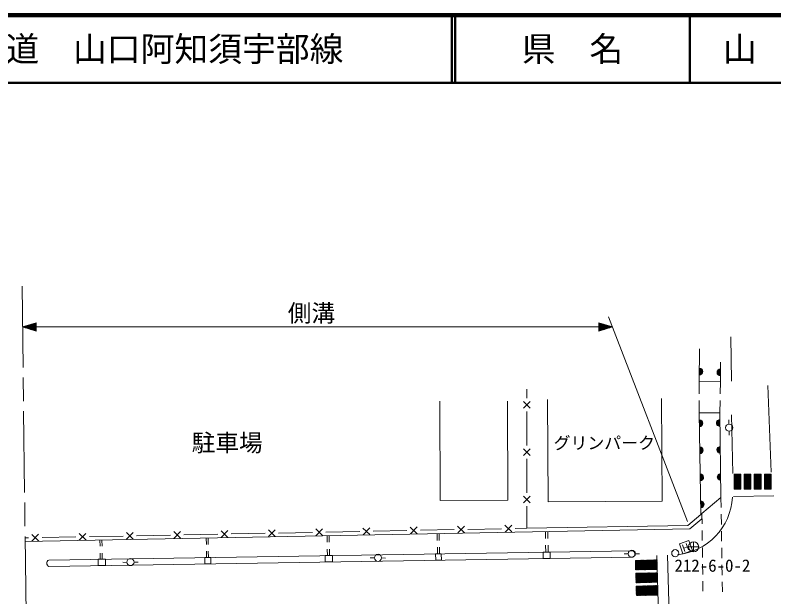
# Model space of a CAD drawing. Units: millimetres, scale not verified. Extents: x 40000 to 680000, y 20000 to 380000.
# Drawn here: x 233178 to 345404, y 293940 to 380000 of the extents above; entities that cross this region are included whole.
import ezdxf
from ezdxf.enums import TextEntityAlignment as Align

# ---------------------------------------------------------------- set-up
doc = ezdxf.new("R2010")
doc.units = ezdxf.units.MM
doc.header["$LTSCALE"] = 1000
doc.linetypes.add('CHAIN', pattern=[18.5, 12, -1.5, 3.5, -1.5])
for name, color, linetype, lineweight in [('M-BGD', 7, 'Continuous', 13), ('M-BMK', 2, 'CHAIN', 13), ('M-BMK-SRVR', 3, 'Continuous', 13), ('M-STR-HTXT', 7, 'Continuous', 13), ('M-STR-STR1', 1, 'Continuous', 13), ('M-STR-STRC', 7, 'Continuous', 13), ('M-STR-STRD', 7, 'Continuous', 13), ('M-TTL', 2, 'Continuous', 140), ('M-TTL-LINE', 7, 'Continuous', 50)]:
    doc.layers.add(name, color=color, linetype=linetype, lineweight=lineweight)
doc.layers.add('M-TTL-TXT', color=7, linetype='Continuous')
doc.styles.add('ＭＳ ゴシック', font='')
doc.styles.get('ＭＳ ゴシック').set_extended_font_data('MS Gothic')

msp = doc.modelspace()

# ---------------------------------------------------------------- linework, layer by layer
at = {"layer": 'M-BGD'}
for p, q in [((339050, 332420), (339156, 325832)), ((334399, 330616), (334381, 325771)), ((337506, 325789), (337506, 328650)), ((334381, 325771), (334377, 323969)), ((334381, 325771), (337506, 325789)), ((337506, 325789), (337466, 323977)), ((308858, 323346), (308857, 324682)), ((344541, 325190), (345022, 312380)), ((328891, 308090), (328785, 323262)), ((296019, 322886), (296058, 308192)), ((306063, 308218), (306025, 322913)), ((308358, 322845), (309359, 321846)), ((308359, 321845), (309358, 322846)), ((311921, 323143), (312027, 307971)), ((334375, 322969), (334371, 321166)), ((337443, 322977), (337404, 321166)), ((308864, 316346), (308860, 321346)), ((334371, 321166), (337404, 321166)), ((334371, 321166), (334603, 306119)), ((337404, 321166), (337578, 308616)), ((338761, 319492), (338767, 320111)), ((339148, 320881), (339353, 312189)), ((338779, 317836), (338793, 318443)), ((308365, 315845), (309366, 314846)), ((308366, 314845), (309365, 315846)), ((308871, 309346), (308866, 314346)), ((339519, 312082), (339519, 309882)), ((340519, 312082), (339519, 312082)), ((340519, 309882), (340519, 312082)), ((341019, 312082), (341019, 309882)), ((342019, 312082), (341019, 312082)), ((342019, 309882), (342019, 312082)), ((342519, 312082), (342519, 309882)), ((343519, 312082), (342519, 312082)), ((343519, 309882), (343519, 312082)), ((344020, 312082), (344020, 309882)), ((345020, 312082), (344020, 312082)), ((345020, 309882), (345020, 312082)), ((339519, 309882), (340519, 309882)), ((341019, 309882), (342019, 309882)), ((342519, 309882), (343519, 309882)), ((344020, 309882), (345020, 309882)), ((308372, 307845), (309371, 308846)), ((308372, 308845), (309372, 307846)), ((339416, 308797), (345383, 308907)), ((296058, 308192), (306063, 308218)), ((312027, 307971), (328891, 308090)), ((308876, 304085), (308873, 307346)), ((334603, 306119), (332695, 304517)), ((332975, 304004), (334779, 305480)), ((334769, 306258), (334603, 306119)), ((285631, 304139), (284650, 303120)), ((291630, 304254), (292648, 303274)), ((292629, 304274), (291649, 303255)), ((298628, 304389), (299647, 303408)), ((299628, 304408), (298648, 303389)), ((305627, 304523), (306646, 303543)), ((306627, 304542), (305646, 303523)), ((332695, 304517), (308876, 304085)), ((234656, 302121), (332975, 304004)), ((235640, 303180), (236659, 302199)), ((236640, 303199), (235659, 302180)), ((242639, 303314), (243658, 302334)), ((243638, 303333), (242658, 302314)), ((249637, 303448), (250656, 302468)), ((250637, 303468), (249657, 302449)), ((251147, 302977), (256146, 303073)), ((256636, 303583), (257655, 302602)), ((257636, 303602), (256655, 302583)), ((258145, 303112), (263144, 303208)), ((263635, 303717), (264654, 302737)), ((264634, 303736), (263654, 302717)), ((265144, 303246), (270143, 303342)), ((270634, 303851), (271652, 302871)), ((271633, 303871), (270653, 302852)), ((272143, 303380), (277142, 303476)), ((277632, 303986), (278651, 303005)), ((278632, 304005), (277651, 302986)), ((279141, 303515), (284141, 303611)), ((284631, 304120), (285650, 303140)), ((286140, 303649), (291139, 303745)), ((293139, 303783), (298138, 303879)), ((295592, 303288), (295611, 302292)), ((295903, 303294), (295922, 302298)), ((300138, 303918), (305137, 304014)), ((307136, 304052), (308876, 304085)), ((311607, 303595), (311627, 302574)), ((311972, 303602), (311992, 302580)), ((234650, 302661), (235150, 302670)), ((237149, 302709), (242148, 302805)), ((244148, 302843), (249147, 302939)), ((245717, 302333), (245734, 301416)), ((246012, 302338), (246030, 301421)), ((261445, 302634), (261463, 301692)), ((261705, 302639), (261723, 301697)), ((279313, 302976), (279332, 302006)), ((279618, 302982), (279636, 302012)), ((279351, 301007), (279369, 300037)), ((279656, 301012), (279674, 300042)), ((295630, 301293), (295649, 300297)), ((295942, 301298), (295961, 300302)), ((311646, 301574), (311666, 300553)), ((312011, 301580), (312030, 300559)), ((245753, 300416), (245771, 299500)), ((246049, 300421), (246067, 299504)), ((261223, 299747), (262128, 299761)), ((261238, 298812), (261223, 299747)), ((261482, 300693), (261500, 299751)), ((261742, 300697), (261760, 299755)), ((262128, 299761), (262143, 298827)), ((279022, 300031), (280104, 300049)), ((279037, 299097), (279022, 300031)), ((280104, 300049), (280119, 299114)), ((286329, 299694), (285710, 299720)), ((287984, 299657), (287378, 299692)), ((295372, 300293), (296214, 300306)), ((295387, 299358), (295372, 300293)), ((296214, 300306), (296229, 299372)), ((311284, 300547), (312314, 300564)), ((311299, 299613), (311284, 300547)), ((312314, 300564), (312329, 299629)), ((323860, 300293), (323241, 300307)), ((325516, 300288), (324909, 300311)), ((245449, 299494), (246533, 299512)), ((245464, 298560), (245449, 299494)), ((246548, 298577), (245464, 298560)), ((246533, 299512), (246548, 298577)), ((249712, 299042), (249093, 299046)), ((251368, 299062), (250760, 299076)), ((262143, 298827), (261238, 298812)), ((280119, 299114), (279037, 299097)), ((296229, 299372), (295387, 299358)), ((312329, 299629), (311299, 299613))]:
    msp.add_line(p, q, dxfattribs=at)
for centre in [(338798, 318968), (324385, 300323), (330819, 300396), (286853, 299714), (250235, 299080)]:
    msp.add_circle(centre, 525, dxfattribs=at)
for centre, radius, start, end in [((334386, 327271), 500, 269.79241, 89.79241), ((334386, 327271), 400, 269.79241, 89.79241), ((334386, 327271), 300, 269.79241, 89.79241), ((334386, 327271), 200, 269.79241, 89.79241), ((334386, 327271), 100, 269.79241, 89.79241), ((334386, 327271), 100, 269.79241, 89.79241), ((337506, 327150), 500, 90, 270), ((337506, 327150), 400, 90, 270), ((337506, 327150), 300, 90, 270), ((337506, 327150), 200, 90, 270), ((337506, 327150), 100, 90, 270), ((337506, 327150), 100, 90, 270), ((334395, 319617), 500, 270.88393, 90.88393), ((334395, 319617), 400, 270.88393, 90.88393), ((334395, 319617), 300, 270.88393, 90.88393), ((337424, 319666), 500, 90.79574, 270.79574), ((337424, 319666), 400, 90.79574, 270.79574), ((337424, 319666), 300, 90.79574, 270.79574), ((337424, 319666), 200, 90.79574, 270.79574), ((334395, 319617), 200, 270.88393, 90.88393), ((334395, 319617), 100, 270.88393, 90.88393), ((334395, 319617), 100, 270.88393, 90.88393), ((337424, 319666), 100, 90.79574, 270.79574), ((337424, 319666), 100, 90.79574, 270.79574), ((334457, 315618), 500, 270.88393, 90.88393), ((334457, 315618), 400, 270.88393, 90.88393), ((334457, 315618), 300, 270.88393, 90.88393), ((334457, 315618), 200, 270.88393, 90.88393), ((334457, 315618), 100, 270.88393, 90.88393), ((334457, 315618), 100, 270.88393, 90.88393), ((337480, 315666), 500, 90.79574, 270.79574), ((337480, 315666), 400, 90.79574, 270.79574), ((337480, 315666), 300, 90.79574, 270.79574), ((337480, 315666), 200, 90.79574, 270.79574), ((337480, 315666), 100, 90.79574, 270.79574), ((337480, 315666), 100, 90.79574, 270.79574), ((334518, 311618), 500, 270.88393, 90.88393), ((334518, 311618), 400, 270.88393, 90.88393), ((337535, 311667), 500, 90.79574, 270.79574), ((337535, 311667), 400, 90.79574, 270.79574), ((334518, 311618), 300, 270.88393, 90.88393), ((334518, 311618), 200, 270.88393, 90.88393), ((334518, 311618), 100, 270.88393, 90.88393), ((334518, 311618), 100, 270.88393, 90.88393), ((337535, 311667), 300, 90.79574, 270.79574), ((337535, 311667), 200, 90.79574, 270.79574), ((337535, 311667), 100, 90.79574, 270.79574), ((337535, 311667), 100, 90.79574, 270.79574), ((330239, 309186), 9060, 275.92635, 356.73794), ((334580, 307619), 500, 270.88393, 90.88393), ((334580, 307619), 400, 270.88393, 90.88393), ((334580, 307619), 300, 270.88393, 90.88393), ((334580, 307619), 200, 270.88393, 90.88393), ((334580, 307619), 100, 270.88393, 90.88393), ((334580, 307619), 100, 270.88393, 90.88393)]:
    msp.add_arc(centre, radius, start, end, dxfattribs=at)
at = {"layer": 'M-BMK'}
msp.add_line((234795, 290888), (234184, 340359), dxfattribs=at)
at = {"layer": 'M-BMK-SRVR'}
for p, q in [((333544, 302083), (333544, 300583)), ((334294, 301333), (332794, 301333))]:
    msp.add_line(p, q, dxfattribs=at)
msp.add_circle((333544, 301333), 750, dxfattribs=at)
at = {"layer": 'M-STR-HTXT'}
for p, q in [((234264, 333867), (236264, 334467)), ((236264, 333267), (236264, 334467)), ((321542, 333867), (319542, 334467)), ((319542, 334467), (319542, 333267)), ((320958, 335343), (332650, 305099)), ((234264, 333867), (236264, 333267)), ((234264, 333867), (236264, 333867)), ((236264, 333987), (234664, 333987)), ((236264, 333747), (234664, 333747)), ((235064, 334107), (236264, 334107)), ((235064, 333627), (236264, 333627)), ((236264, 334227), (235464, 334227)), ((236264, 333507), (235464, 333507)), ((235864, 334347), (236264, 334347)), ((235864, 333387), (236264, 333387)), ((236264, 333867), (319542, 333867)), ((319942, 334347), (319542, 334347)), ((319542, 334227), (320342, 334227)), ((320742, 334107), (319542, 334107)), ((319542, 333987), (321142, 333987)), ((321542, 333867), (319542, 333267)), ((321542, 333867), (319542, 333867)), ((319542, 333747), (321142, 333747)), ((320742, 333627), (319542, 333627)), ((319542, 333507), (320342, 333507)), ((319942, 333387), (319542, 333387))]:
    msp.add_line(p, q, dxfattribs=at)
at = {"layer": 'M-STR-STR1'}
for p, q in [((337578, 308616), (334769, 306258)), ((337600, 307166), (337578, 308616)), ((334769, 306258), (334788, 304760)), ((337640, 304666), (337616, 306166)), ((334801, 303760), (334821, 302261)), ((337679, 302166), (337655, 303666)), ((334834, 301261), (334853, 299761)), ((337718, 299667), (337694, 301167)), ((334866, 298761), (334886, 297261)), ((337757, 297167), (337733, 298667)), ((334899, 296261), (334918, 294761)), ((337796, 294667), (337772, 296167))]:
    msp.add_line(p, q, dxfattribs=at)
at = {"layer": 'M-STR-STRC'}
for p, q in [((339519, 311761), (339826, 312082)), ((339519, 311617), (339965, 312082)), ((339519, 311472), (340103, 312082)), ((339519, 311328), (340242, 312082)), ((339519, 311183), (340380, 312082)), ((339519, 311039), (340519, 312082)), ((339519, 311906), (339688, 312082)), ((339519, 312050), (339549, 312082)), ((339548, 312082), (340519, 311151)), ((339693, 312082), (340519, 311290)), ((339837, 312082), (340519, 311428)), ((339982, 312082), (340519, 311567)), ((340126, 312082), (340519, 311705)), ((340271, 312082), (340519, 311844)), ((340415, 312082), (340519, 311982)), ((341019, 311761), (341327, 312082)), ((341019, 311617), (341465, 312082)), ((341019, 311472), (341604, 312082)), ((341019, 311328), (341742, 312082)), ((341019, 311183), (341881, 312082)), ((341019, 311039), (342019, 312082)), ((341019, 311906), (341188, 312082)), ((341019, 312050), (341050, 312082)), ((341048, 312082), (342019, 311151)), ((341193, 312082), (342019, 311290)), ((341337, 312082), (342019, 311428)), ((341482, 312082), (342019, 311567)), ((341626, 312082), (342019, 311705)), ((341771, 312082), (342019, 311844)), ((341915, 312082), (342019, 311982)), ((342519, 311906), (342691, 312084)), ((342519, 311761), (342827, 312082)), ((342519, 311617), (342965, 312082)), ((342519, 311472), (343104, 312082)), ((342519, 311328), (343242, 312082)), ((342519, 311183), (343381, 312082)), ((342519, 311039), (343519, 312082)), ((342519, 312050), (342550, 312082)), ((342548, 312082), (343519, 311151)), ((342691, 312084), (343519, 311290)), ((342838, 312082), (343519, 311428)), ((342982, 312082), (343519, 311567)), ((343127, 312082), (343519, 311705)), ((343271, 312082), (343519, 311844)), ((343416, 312082), (343519, 311982)), ((344020, 311761), (344327, 312082)), ((344020, 311617), (344466, 312082)), ((344020, 311472), (344604, 312082)), ((344020, 311328), (344743, 312082)), ((344020, 311183), (344881, 312082)), ((344020, 311039), (345020, 312082)), ((344020, 311906), (344188, 312082)), ((344020, 312050), (344050, 312082)), ((344049, 312082), (345020, 311151)), ((344193, 312082), (345020, 311290)), ((344338, 312082), (345020, 311428)), ((344482, 312082), (345020, 311567)), ((344627, 312082), (345020, 311705)), ((344771, 312082), (345020, 311844)), ((344916, 312082), (345020, 311982)), ((339519, 311971), (340519, 311013)), ((339519, 310894), (340519, 311937)), ((339519, 311833), (340519, 310874)), ((339519, 310749), (340519, 311793)), ((339519, 311694), (340519, 310736)), ((339519, 310605), (340519, 311648)), ((339519, 311556), (340519, 310597)), ((339519, 310460), (340519, 311504)), ((339519, 311417), (340519, 310459)), ((339519, 310316), (340519, 311359)), ((339519, 311279), (340519, 310320)), ((339519, 310171), (340519, 311215)), ((339519, 311140), (340519, 310182)), ((339519, 310027), (340519, 311070)), ((339519, 311002), (340519, 310043)), ((339519, 309882), (340519, 310926)), ((341019, 311971), (342019, 311013)), ((341019, 310894), (342019, 311937)), ((341019, 311833), (342019, 310874)), ((341019, 310749), (342019, 311793)), ((341019, 311694), (342019, 310736)), ((341019, 310605), (342019, 311648)), ((341019, 311556), (342019, 310597)), ((341019, 310460), (342019, 311504)), ((341019, 311417), (342019, 310459)), ((341019, 310316), (342019, 311359)), ((341019, 311279), (342019, 310320)), ((341019, 310171), (342019, 311215)), ((341019, 311140), (342019, 310182)), ((341019, 310027), (342019, 311070)), ((341019, 311002), (342019, 310043)), ((341019, 309882), (342019, 310926)), ((342519, 311971), (343519, 311013)), ((342519, 310894), (343519, 311937)), ((342519, 311833), (343519, 310874)), ((342519, 310749), (343519, 311793)), ((342519, 311694), (343519, 310736)), ((342519, 310605), (343519, 311648)), ((342519, 311556), (343519, 310597)), ((342519, 310460), (343519, 311504)), ((342519, 311417), (343519, 310459)), ((342519, 310316), (343519, 311359)), ((342519, 311279), (343519, 310320)), ((342519, 310171), (343519, 311215)), ((342519, 311140), (343519, 310182)), ((342519, 310027), (343519, 311070)), ((342519, 311002), (343519, 310043)), ((342519, 309882), (343519, 310926)), ((344020, 311971), (345020, 311013)), ((344020, 310894), (345020, 311937)), ((344020, 311833), (345020, 310874)), ((344020, 310749), (345020, 311793)), ((344020, 311694), (345020, 310736)), ((344020, 310605), (345020, 311648)), ((344020, 311556), (345020, 310597)), ((344020, 310460), (345020, 311504)), ((344020, 311417), (345020, 310459)), ((344020, 310316), (345020, 311359)), ((344020, 311279), (345020, 310320)), ((344020, 310171), (345020, 311215)), ((344020, 311140), (345020, 310182)), ((344020, 310027), (345020, 311070)), ((344020, 311002), (345020, 310043)), ((344020, 309882), (345020, 310926)), ((339519, 310863), (340519, 309905)), ((339519, 310725), (340398, 309882)), ((339519, 310586), (340254, 309882)), ((339519, 310448), (340109, 309882)), ((339519, 310309), (339965, 309882)), ((339519, 310171), (339820, 309882)), ((339519, 310032), (339676, 309882)), ((339657, 309882), (340519, 310781)), ((339796, 309882), (340519, 310637)), ((339934, 309882), (340519, 310492)), ((340073, 309882), (340519, 310348)), ((340211, 309882), (340519, 310203)), ((340350, 309882), (340519, 310059)), ((340488, 309882), (340519, 309914)), ((341019, 310863), (342019, 309905)), ((341019, 310725), (341899, 309882)), ((341019, 310586), (341754, 309882)), ((341019, 310448), (341609, 309882)), ((341019, 310309), (341465, 309882)), ((341019, 310171), (341320, 309882)), ((341019, 310032), (341176, 309882)), ((341157, 309882), (342019, 310781)), ((341296, 309882), (342019, 310637)), ((341434, 309882), (342019, 310492)), ((341573, 309882), (342019, 310348)), ((341711, 309882), (342019, 310203)), ((341850, 309882), (342019, 310059)), ((341988, 309882), (342019, 309914)), ((342519, 310863), (343519, 309905)), ((342519, 310725), (343399, 309882)), ((342519, 310586), (343254, 309882)), ((342519, 310448), (343110, 309882)), ((342519, 310309), (342965, 309882)), ((342519, 310171), (342821, 309882)), ((342519, 310032), (342676, 309882)), ((342657, 309882), (343519, 310781)), ((342796, 309882), (343519, 310637)), ((342934, 309882), (343519, 310492)), ((343073, 309882), (343519, 310348)), ((343212, 309882), (343519, 310203)), ((343350, 309882), (343519, 310059)), ((343489, 309882), (343519, 309914)), ((344020, 310863), (345020, 309905)), ((344020, 310725), (344899, 309882)), ((344020, 310586), (344754, 309882)), ((344020, 310448), (344610, 309882)), ((344020, 310309), (344465, 309882)), ((344020, 310171), (344321, 309882)), ((344020, 310032), (344176, 309882)), ((344158, 309882), (345020, 310781)), ((344296, 309882), (345020, 310637)), ((344435, 309882), (345020, 310492)), ((344573, 309882), (345020, 310348)), ((344712, 309882), (345020, 310203)), ((344850, 309882), (345020, 310059)), ((344989, 309882), (345020, 309914)), ((331440, 301764), (332855, 302270)), ((332855, 302270), (333382, 300798)), ((331967, 300292), (331440, 301764)), ((331900, 301631), (332244, 300671)), ((333382, 300798), (331967, 300292)), ((332072, 301151), (332630, 301351)), ((332458, 301830), (332801, 300871)), ((326408, 297957), (324924, 299302)), ((324925, 299279), (324959, 299318)), ((326263, 297953), (324928, 299163)), ((324929, 299135), (325098, 299321)), ((326119, 297949), (324932, 299025)), ((324933, 298991), (325236, 299325)), ((325974, 297945), (324936, 298886)), ((324937, 298846), (325375, 299329)), ((325830, 297941), (324940, 298748)), ((324941, 298702), (325513, 299333)), ((325685, 297937), (324944, 298609)), ((324945, 298557), (325652, 299337)), ((324949, 298413), (325790, 299341)), ((324953, 298268), (325929, 299345)), ((324957, 298124), (326067, 299348)), ((324961, 297979), (326206, 299352)), ((325042, 297919), (326344, 299356)), ((326552, 297961), (325053, 299320)), ((325180, 297923), (326482, 299360)), ((326697, 297965), (325197, 299324)), ((325319, 297927), (326621, 299364)), ((326841, 297970), (325342, 299328)), ((325457, 297931), (326759, 299368)), ((326986, 297974), (325486, 299332)), ((325596, 297935), (326898, 299372)), ((327130, 297978), (325631, 299336)), ((325734, 297939), (327036, 299376)), ((327274, 297982), (325775, 299340)), ((325873, 297942), (327175, 299379)), ((327419, 297986), (325920, 299344)), ((326011, 297946), (327313, 299383)), ((327563, 297990), (326064, 299348)), ((326150, 297950), (327452, 299387)), ((327708, 297994), (326209, 299352)), ((326288, 297954), (327590, 299391)), ((327852, 297998), (326353, 299356)), ((326426, 297958), (327729, 299395)), ((327997, 298002), (326498, 299360)), ((326565, 297962), (327867, 299399)), ((328141, 298006), (326642, 299364)), ((326703, 297966), (328006, 299403)), ((328158, 298125), (326786, 299369)), ((326842, 297970), (328123, 299384)), ((328155, 298264), (326931, 299373)), ((326980, 297973), (328127, 299239)), ((328151, 298402), (327075, 299377)), ((327119, 297977), (328131, 299095)), ((328147, 298541), (327220, 299381)), ((327257, 297981), (328135, 298950)), ((328143, 298679), (327364, 299385)), ((327396, 297985), (328139, 298806)), ((328139, 298817), (327509, 299389)), ((327534, 297989), (328143, 298661)), ((328135, 298956), (327653, 299393)), ((328131, 299094), (327798, 299397)), ((328128, 299233), (327942, 299401)), ((328124, 299371), (328087, 299405)), ((325541, 297933), (324948, 298471)), ((325396, 297929), (324951, 298332)), ((325252, 297925), (324955, 298194)), ((325107, 297921), (324959, 298056)), ((326461, 296058), (324977, 297402)), ((324978, 297380), (325012, 297418)), ((324982, 297236), (325151, 297422)), ((324986, 297091), (325289, 297426)), ((324990, 296947), (325428, 297430)), ((324994, 296802), (325566, 297434)), ((324998, 296658), (325705, 297438)), ((325002, 296513), (325843, 297441)), ((325006, 296369), (325982, 297445)), ((325010, 296224), (326120, 297449)), ((325014, 296080), (326259, 297453)), ((325095, 296020), (326397, 297457)), ((326605, 296062), (325106, 297421)), ((325233, 296024), (326536, 297461)), ((326750, 296066), (325250, 297425)), ((325372, 296028), (326674, 297465)), ((326894, 296070), (325395, 297429)), ((325510, 296032), (326812, 297469)), ((327039, 296074), (325539, 297433)), ((325649, 296035), (326951, 297472)), ((327183, 296078), (325684, 297437)), ((325787, 296039), (327089, 297476)), ((327327, 296082), (325828, 297441)), ((325926, 296043), (327228, 297480)), ((327472, 296086), (325973, 297445)), ((326064, 296047), (327366, 297484)), ((327616, 296090), (326117, 297449)), ((326203, 296051), (327505, 297488)), ((327761, 296094), (326262, 297453)), ((326341, 296055), (327643, 297492)), ((327905, 296098), (326406, 297457)), ((326479, 296059), (327782, 297496)), ((328050, 296103), (326551, 297461)), ((326618, 296063), (327920, 297499)), ((328194, 296107), (326695, 297465)), ((326756, 296066), (328059, 297503)), ((328211, 296226), (326839, 297469)), ((326895, 296070), (328176, 297484)), ((328208, 296364), (326984, 297473)), ((328204, 296503), (327128, 297477)), ((328200, 296641), (327273, 297481)), ((328196, 296780), (327417, 297485)), ((328192, 296918), (327562, 297489)), ((327673, 297993), (328148, 298517)), ((328188, 297057), (327706, 297493)), ((327811, 297997), (328152, 298372)), ((328184, 297195), (327851, 297497)), ((327949, 298000), (328156, 298228)), ((328181, 297334), (327995, 297502)), ((328088, 298004), (328160, 298083)), ((328177, 297472), (328140, 297506)), ((326316, 296054), (324981, 297264)), ((326172, 296050), (324985, 297125)), ((326027, 296046), (324989, 296987)), ((325883, 296042), (324993, 296849)), ((325738, 296038), (324997, 296710)), ((325594, 296034), (325001, 296572)), ((325449, 296030), (325004, 296433)), ((325305, 296026), (325008, 296295)), ((327033, 296074), (328180, 297340)), ((327172, 296078), (328184, 297195)), ((327310, 296082), (328188, 297051)), ((327449, 296086), (328192, 296906)), ((327587, 296090), (328196, 296762)), ((327726, 296093), (328201, 296618)), ((327864, 296097), (328205, 296473)), ((328002, 296101), (328209, 296329)), ((325160, 296022), (325012, 296156)), ((326514, 294159), (325030, 295503)), ((325031, 295481), (325065, 295519)), ((326369, 294155), (325034, 295365)), ((325035, 295336), (325204, 295523)), ((326225, 294151), (325038, 295226)), ((325039, 295192), (325342, 295527)), ((325043, 295048), (325481, 295531)), ((325047, 294903), (325619, 295534)), ((325051, 294759), (325758, 295538)), ((325055, 294614), (325896, 295542)), ((325059, 294470), (326035, 295546)), ((325063, 294325), (326173, 295550)), ((325067, 294181), (326312, 295554)), ((325148, 294121), (326450, 295558)), ((326658, 294163), (325159, 295522)), ((325286, 294125), (326589, 295562)), ((326803, 294167), (325303, 295526)), ((325425, 294128), (326727, 295565)), ((326947, 294171), (325448, 295530)), ((325563, 294132), (326865, 295569)), ((327092, 294175), (325592, 295534)), ((325702, 294136), (327004, 295573)), ((327236, 294179), (325737, 295538)), ((325840, 294140), (327142, 295577)), ((327380, 294183), (325881, 295542)), ((325979, 294144), (327281, 295581)), ((327525, 294187), (326026, 295546)), ((326117, 294148), (327419, 295585)), ((327669, 294191), (326170, 295550)), ((326256, 294152), (327558, 295589)), ((327814, 294195), (326315, 295554)), ((326394, 294156), (327696, 295592)), ((327958, 294199), (326459, 295558)), ((326532, 294159), (327835, 295596)), ((328103, 294203), (326604, 295562)), ((326671, 294163), (327973, 295600)), ((328247, 294207), (326748, 295566)), ((326809, 294167), (328112, 295604)), ((328264, 294327), (326892, 295570)), ((326948, 294171), (328229, 295585)), ((328261, 294465), (327037, 295574)), ((327086, 294175), (328233, 295441)), ((328257, 294604), (327181, 295578)), ((327225, 294179), (328237, 295296)), ((328253, 294742), (327326, 295582)), ((328249, 294880), (327470, 295586)), ((328245, 295019), (327615, 295590)), ((328241, 295157), (327759, 295594)), ((328237, 295296), (327904, 295598)), ((328234, 295434), (328048, 295602)), ((328141, 296105), (328213, 296184)), ((328230, 295573), (328193, 295606)), ((326080, 294147), (325042, 295088)), ((325936, 294143), (325046, 294949)), ((325791, 294139), (325050, 294811)), ((325647, 294135), (325054, 294672)), ((325502, 294131), (325057, 294534)), ((325358, 294127), (325061, 294395)), ((325213, 294123), (325065, 294257)), ((327363, 294183), (328241, 295152)), ((327502, 294186), (328245, 295007)), ((327640, 294190), (328249, 294863)), ((327779, 294194), (328254, 294718)), ((327917, 294198), (328258, 294574)), ((328055, 294202), (328262, 294429)), ((328194, 294206), (328266, 294285))]:
    msp.add_line(p, q, dxfattribs=at)
at = {"layer": 'M-STR-STRD'}
for p, q in [((238139, 299378), (324519, 300759)), ((238154, 298443), (324534, 299824)), ((328105, 300038), (328554, 283948)), ((329686, 300082), (330135, 283992)), ((328123, 299406), (324924, 299317)), ((324924, 299317), (324963, 297917)), ((324963, 297917), (328162, 298006)), ((324977, 297417), (328176, 297507)), ((328176, 297507), (324977, 297417)), ((324977, 297417), (325016, 296018)), ((325016, 296018), (328215, 296107)), ((328229, 295607), (325030, 295518)), ((325030, 295518), (325069, 294119)), ((325069, 294119), (328268, 294208))]:
    msp.add_line(p, q, dxfattribs=at)
for centre, radius, start, end in [((324360, 300289), 496, 290.61643, 71.2158), ((238373, 298914), 519, 116.77981, 245.05241)]:
    msp.add_arc(centre, radius, start, end, dxfattribs=at)
at = {"layer": 'M-TTL'}
msp.add_line((680000, 380000), (40000, 380000), dxfattribs=at)
at = {"layer": 'M-TTL-LINE'}
for p, q in [((297750, 380000), (297750, 370000)), ((298250, 380000), (298250, 370000)), ((333000, 380000), (333000, 370000)), ((40000, 370000), (680000, 370000))]:
    msp.add_line(p, q, dxfattribs=at)

# ---------------------------------------------------------------- texts
at = {"layer": 'M-BGD', "style": 'ＭＳ ゴシック'}
for s, height, p in [('駐車場', 2566, (259296, 314686)), ('グリンパーク', 1833, (312824, 315243))]:
    msp.add_text(s, height=height, dxfattribs=at).set_placement(p, align=Align.BOTTOM_LEFT)
at = {"layer": 'M-BMK-SRVR', "style": 'ＭＳ ゴシック'}
msp.add_text('212-6-0-2', height=1833, dxfattribs=at).set_placement((330706, 297099), align=Align.BOTTOM_LEFT)
at = {"layer": 'M-STR-HTXT', "style": 'ＭＳ ゴシック'}
msp.add_text('側溝\u3000', height=2566, dxfattribs=at).set_placement((273503, 333867), align=Align.BOTTOM_LEFT)
at = {"layer": 'M-TTL-TXT', "style": 'ＭＳ ゴシック'}
msp.add_text('一般県道\u3000山口阿知須宇部線', height=3666, dxfattribs=at).set_placement((216734, 375000), align=Align.MIDDLE_LEFT)
for s, p in [('県\u3000名', (315625, 375000)), ('山\u3000口\u3000県', (350375, 375000))]:
    msp.add_text(s, height=3666, dxfattribs=at).set_placement(p, align=Align.MIDDLE_CENTER)

doc.saveas('drawing.dxf')
